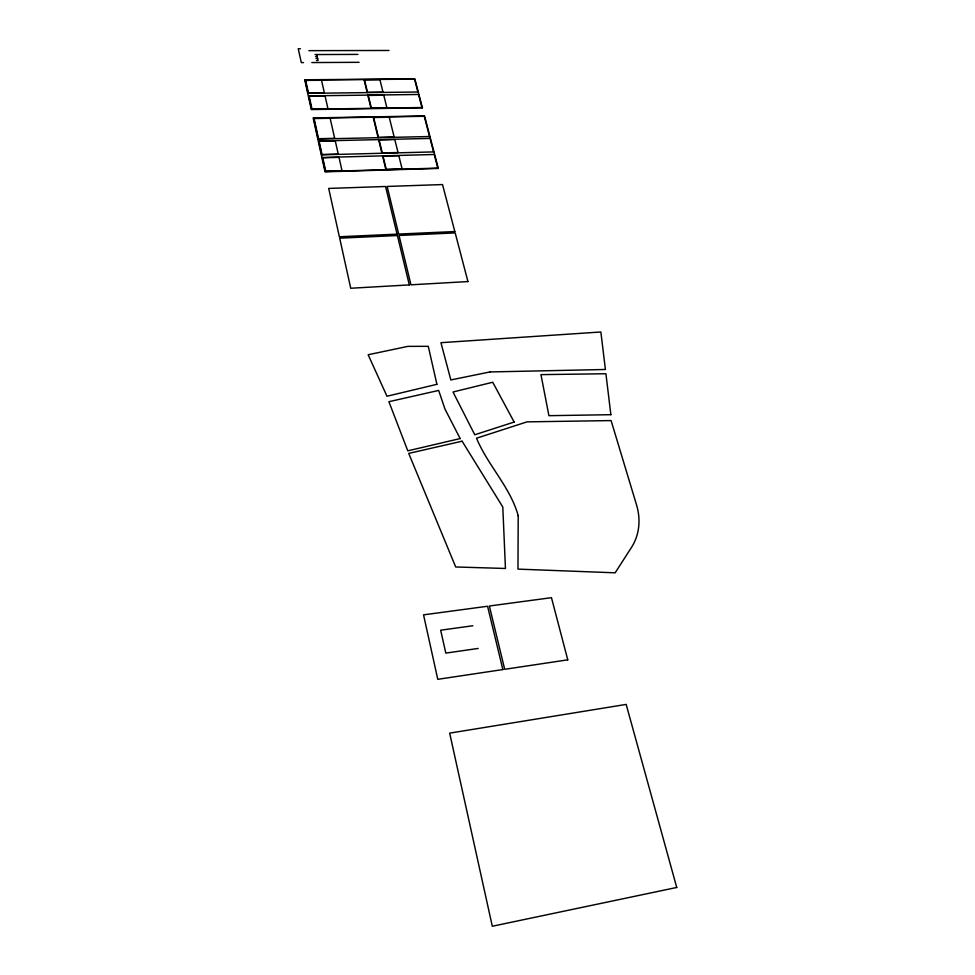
<?xml version="1.0" encoding="UTF-8"?>
<svg xmlns="http://www.w3.org/2000/svg" width="975" height="975" viewBox="0 0 975 975"><rect width="100%" height="100%" fill="white"/><g stroke="black" fill="none" stroke-linecap="round" stroke-linejoin="round"><path stroke-width="1.46" d="M478.201 648.436L445.807 653.104L440.663 630.203L472.863 625.755M316.461 60.523L318.082 60.511L316.729 54.539M303.481 62.607L301.312 62.607L298.252 48.75L300.41 48.75M311.817 62.558L359.092 62.315M315.108 54.551L357.898 54.405M315.547 56.538L317.18 56.526M316.01 58.524L317.631 58.524M308.892 50.651L388.964 50.468M364.028 79.572L367.197 92.613M367.807 95.111L371.012 108.31M373.169 117.183L378.142 137.682M378.617 139.62L381.932 153.258M382.566 155.866L385.917 169.674M518.2 515.678L517.969 569.12L615.164 572.812L631.483 547.414A63.058 53.82 35.2 0 0 636.517 504.818L611.093 420.578L527.048 421.858L476.531 438.214C487.793 465.404 510.327 487.134 518.2 515.678M514.154 422.053L474.764 434.765L453.009 391.999L492.728 382.249L514.154 422.053M436.91 384.321L386.977 396.252L368.16 354.742L407.903 346.369L428.281 346.32L436.91 384.321M460.163 438.567L407.782 450.84L388.903 401.7L438.665 390.439L444.99 409.11L460.163 438.567M462.113 441.2L408.72 453.399L455.703 566.975L505.452 568.474L502.795 507.012L462.113 441.2M676.747 887.469L492.302 926.25L449.67 733.139L626.169 704.413L676.747 887.469M489.962 371.95L450.84 379.945L440.944 342.688L600.868 331.987L605.402 369.488L489.962 371.95M502.856 669.569L437.775 679.319L423.54 614.847L487.573 606.255L502.856 669.569M567.767 659.843L504.697 669.301L489.365 606.011L551.46 597.675L567.767 659.843M409.305 284.907L350.732 288.247L339.678 238.156L397.398 235.536L409.305 284.907M467.939 281.568L410.962 284.81L399.019 235.462L455.191 232.915L467.939 281.568M397.057 234.146L339.361 236.754L328.697 188.419L385.564 186.493L397.057 234.146M454.837 231.55L398.69 234.073L387.16 186.444L442.528 184.567L454.837 231.55M342.018 170.649L325.711 171.137L322.762 157.804L339.008 157.365L342.018 170.649M402.09 168.858L386.234 169.333L383.041 156.183L398.836 155.768L402.09 168.858M437.824 168.114L325.37 171.49L322.286 157.487L434.253 154.489L437.824 168.114M438.299 168.431L325.041 171.832L313.146 117.926L424.552 115.952L438.299 168.431M338.252 154.062L322.03 154.489L319.117 141.314L335.278 140.936L338.252 154.062M398.032 152.514L382.249 152.917L379.092 139.937L394.802 139.571L398.032 152.514M433.582 151.905L321.701 154.83L318.642 140.997L430.048 138.438L433.582 151.905M334.681 138.328L318.545 138.694L314.096 118.56L330.135 118.268L334.681 138.328M394.168 137L378.458 137.353L373.632 117.5L389.244 117.219L394.168 137M429.548 136.524L318.203 139.035L313.621 118.243L424.247 116.281L429.548 136.524M327.953 108.664L311.963 108.92L309.148 96.172L325.065 95.977L327.953 108.664M386.892 107.75L371.329 107.993L368.27 95.428L383.772 95.221L386.892 107.75M421.956 107.506L311.634 109.249L308.673 95.867L418.543 94.477L421.956 107.506M422.419 107.823L311.305 109.566L304.724 79.792L414.814 78.804L422.419 107.823M610.862 414.692L548.925 415.679L540.954 374.632L605.914 373.742L610.862 414.692M324.358 92.82L308.441 93.003L305.663 80.413L321.506 80.267L324.358 92.82M382.992 92.113L367.514 92.296L364.492 79.877L379.921 79.731L382.992 92.113M417.897 92.003L308.112 93.332L305.199 80.108L414.521 79.109L417.897 92.003"/></g></svg>
